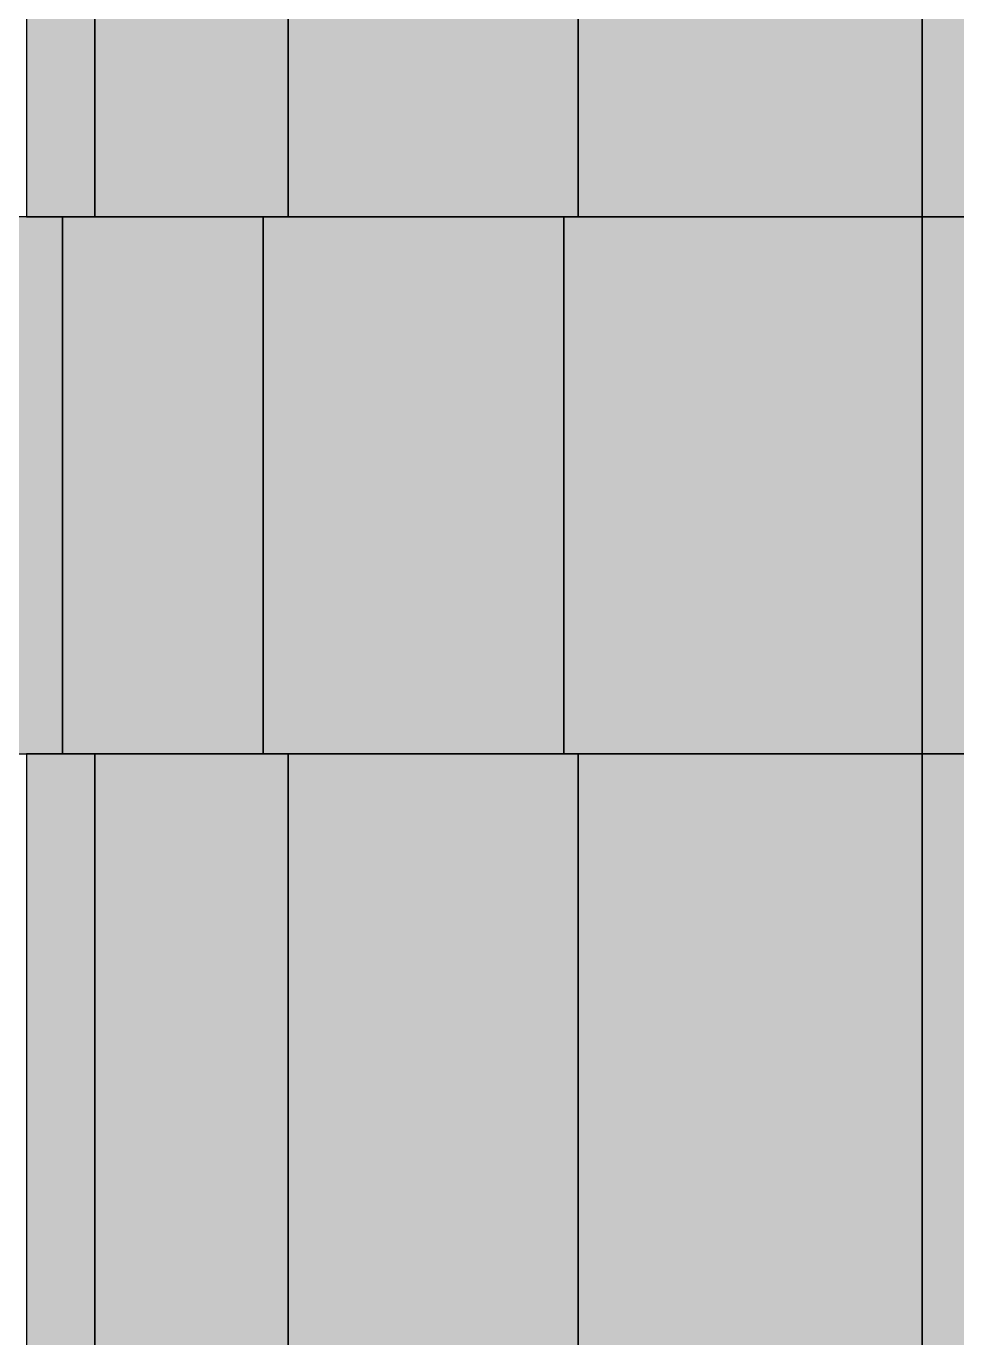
# Model space of a CAD drawing. Extents: x 8 to 21351, y 0 to 420.
# Drawn here: x 19486.8588 to 19487.1185, y 100.3367 to 100.703 of the extents above; entities that cross this region are included whole.
import ezdxf

# ---------------------------------------------------------------- set-up
doc = ezdxf.new("R2010")
doc.units = 0

msp = doc.modelspace()

# ---------------------------------------------------------------- hatches: boundary and pattern name
at = {"true_color": 0xffffff}
for points in [[(19486.85888, 101.99979), (19486.85888, 100.64978), (19486.87788, 100.64978), (19486.87788, 101.99979)], [(19486.87788, 101.99979), (19486.87788, 100.64978), (19486.93188, 100.64978), (19486.93188, 101.99979)], [(19486.93188, 100.64978), (19487.01288, 100.64978), (19487.01288, 101.99979), (19486.93188, 101.99979)], [(19487.01288, 101.99979), (19487.01288, 100.64978), (19487.10888, 100.64978), (19487.10888, 101.99979)], [(19487.20488, 101.99979), (19487.10888, 101.99979), (19487.10888, 100.64978), (19487.20488, 100.64978)], [(19486.84888, 100.64978), (19486.84888, 100.49978), (19486.86888, 100.49978), (19486.86888, 100.64978)], [(19486.86888, 100.49978), (19486.92488, 100.49978), (19486.92488, 100.64978), (19486.86888, 100.64978)], [(19486.92488, 100.64978), (19486.92488, 100.49978), (19487.00888, 100.49978), (19487.00888, 100.64978)], [(19487.00888, 100.49978), (19487.10888, 100.49978), (19487.10888, 100.64978), (19487.00888, 100.64978)], [(19487.10888, 100.49978), (19487.20788, 100.49978), (19487.20788, 100.64978), (19487.10888, 100.64978)], [(19486.85888, 100.49978), (19486.85888, 99.14978), (19486.87788, 99.14978), (19486.87788, 100.49978)], [(19486.87788, 99.14978), (19486.93188, 99.14978), (19486.93188, 100.49978), (19486.87788, 100.49978)], [(19486.93188, 99.14978), (19487.01288, 99.14978), (19487.01288, 100.49978), (19486.93188, 100.49978)], [(19487.01288, 99.14978), (19487.10888, 99.14978), (19487.10888, 100.49978), (19487.01288, 100.49978)], [(19487.20488, 100.49978), (19487.10888, 100.49978), (19487.10888, 99.14978), (19487.20488, 99.14978)]]:
    msp.add_hatch(color=0, dxfattribs=at).paths.add_polyline_path(points)

# ---------------------------------------------------------------- linework, layer by layer
at = {"color": 7, "lineweight": 15}
for p, q in [((19486.85888, 101.99979), (19486.85888, 100.64978)), ((19486.84888, 100.64978), (19486.86888, 100.64978)), ((19486.86888, 100.64978), (19486.92488, 100.64978)), ((19486.92488, 100.64978), (19487.00888, 100.64978)), ((19487.00888, 100.64978), (19487.10888, 100.64978)), ((19487.10888, 100.64978), (19487.20788, 100.64978)), ((19486.84888, 100.49978), (19486.86888, 100.49978)), ((19486.85888, 100.49978), (19486.85888, 99.14978)), ((19486.86888, 100.49978), (19486.92488, 100.49978)), ((19486.92488, 100.49978), (19487.00888, 100.49978)), ((19487.00888, 100.49978), (19487.10888, 100.49978)), ((19487.10888, 100.49978), (19487.20788, 100.49978))]:
    msp.add_line(p, q, dxfattribs=at)
at = {"color": 0, "true_color": 0xffffff}
for points in [[(19486.85888, 101.99979), (19486.85888, 100.64978), (19486.87788, 100.64978), (19486.87788, 101.99979)], [(19486.87788, 101.99979), (19486.87788, 100.64978), (19486.93188, 100.64978), (19486.93188, 101.99979)], [(19486.93188, 100.64978), (19487.01288, 100.64978), (19487.01288, 101.99979), (19486.93188, 101.99979)], [(19487.01288, 101.99979), (19487.01288, 100.64978), (19487.10888, 100.64978), (19487.10888, 101.99979)], [(19487.20488, 101.99979), (19487.10888, 101.99979), (19487.10888, 100.64978), (19487.20488, 100.64978)], [(19486.84888, 100.64978), (19486.84888, 100.49978), (19486.86888, 100.49978), (19486.86888, 100.64978)], [(19486.86888, 100.49978), (19486.92488, 100.49978), (19486.92488, 100.64978), (19486.86888, 100.64978)], [(19486.92488, 100.64978), (19486.92488, 100.49978), (19487.00888, 100.49978), (19487.00888, 100.64978)], [(19487.00888, 100.49978), (19487.10888, 100.49978), (19487.10888, 100.64978), (19487.00888, 100.64978)], [(19487.10888, 100.49978), (19487.20788, 100.49978), (19487.20788, 100.64978), (19487.10888, 100.64978)], [(19486.85888, 100.49978), (19486.85888, 99.14978), (19486.87788, 99.14978), (19486.87788, 100.49978)], [(19486.87788, 99.14978), (19486.93188, 99.14978), (19486.93188, 100.49978), (19486.87788, 100.49978)], [(19486.93188, 99.14978), (19487.01288, 99.14978), (19487.01288, 100.49978), (19486.93188, 100.49978)], [(19487.01288, 99.14978), (19487.10888, 99.14978), (19487.10888, 100.49978), (19487.01288, 100.49978)], [(19487.20488, 100.49978), (19487.10888, 100.49978), (19487.10888, 99.14978), (19487.20488, 99.14978)]]:
    msp.add_lwpolyline(points, close=True, dxfattribs=at)

doc.saveas('drawing.dxf')
